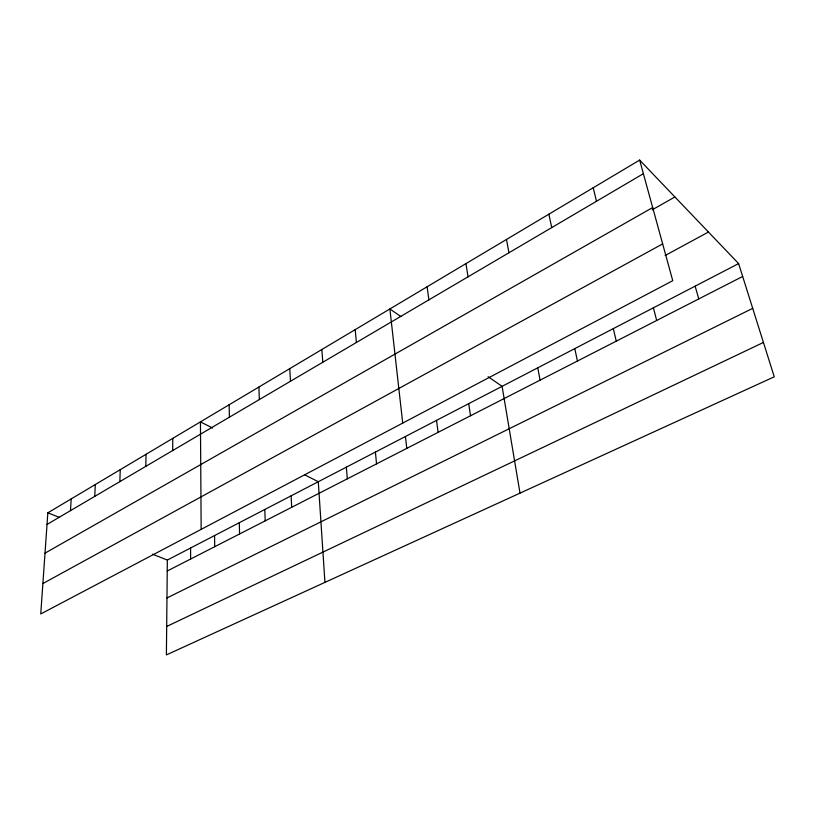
<?xml version="1.0" encoding="UTF-8"?>
<svg xmlns="http://www.w3.org/2000/svg" width="815" height="815" viewBox="0 0 815 815"><rect width="100%" height="100%" fill="white"/><g stroke="black" fill="none" stroke-linecap="round" stroke-linejoin="round"><path stroke-width="1.22" d="M172.678 450.552L172.77 438.368M738.614 263.591L167.35 560.058L166.392 654.914L774.25 376.805L738.614 263.591L639.653 160.086L47.841 512.829L40.75 613.96L672.752 280.696L639.653 160.086M145.793 466.363L146.058 454.291M119.836 481.634L120.253 469.674M94.744 496.386L95.304 484.538M70.498 510.648L71.18 498.912M47.026 524.452L643.392 173.687M45.019 553.141L652.683 207.54M652.183 209.852L674.912 196.955M42.879 583.56L662.656 243.889M665.121 255.513L708.449 232.041M167.238 570.999L742.669 276.458M166.963 597.955L752.703 308.355M166.678 626.48L763.441 342.453M47.841 512.829L59.587 517.464M152.415 554.159L167.35 560.058M212.593 428.038L200.449 421.864L201.152 529.383M304.79 474.88L318.278 481.736L324.94 582.368M400.97 316.607L389.886 308.956L402.722 423.087M488.104 376.703L502.081 386.341L520.001 493.126M695.134 286.167L698.781 298.922M653.396 307.815L656.686 320.468M593.218 187.766L596.488 201.274M613.318 328.618L616.262 341.159M548.872 214.192L551.724 227.609M574.799 348.606L577.428 361.035M537.747 367.84L540.08 380.157M506.492 239.457L508.947 252.762M465.946 263.622L468.044 276.825M468.717 403.659L470.52 415.762M427.111 286.768L428.873 299.859M436.524 420.367L438.093 432.358M405.442 436.504L406.777 448.382M375.399 452.091L376.54 463.867M355.197 329.637L356.389 342.494M346.365 467.158L347.312 478.823M321.854 349.503L322.791 362.257M289.773 368.625L290.476 381.267M291.098 495.836L291.699 507.297M264.783 509.497L265.221 520.846M258.895 387.033L259.364 399.564M239.284 522.731L239.569 533.978M229.137 404.77L229.412 417.178M214.569 535.557L214.712 546.702M190.598 547.996L190.618 559.039"/></g></svg>
